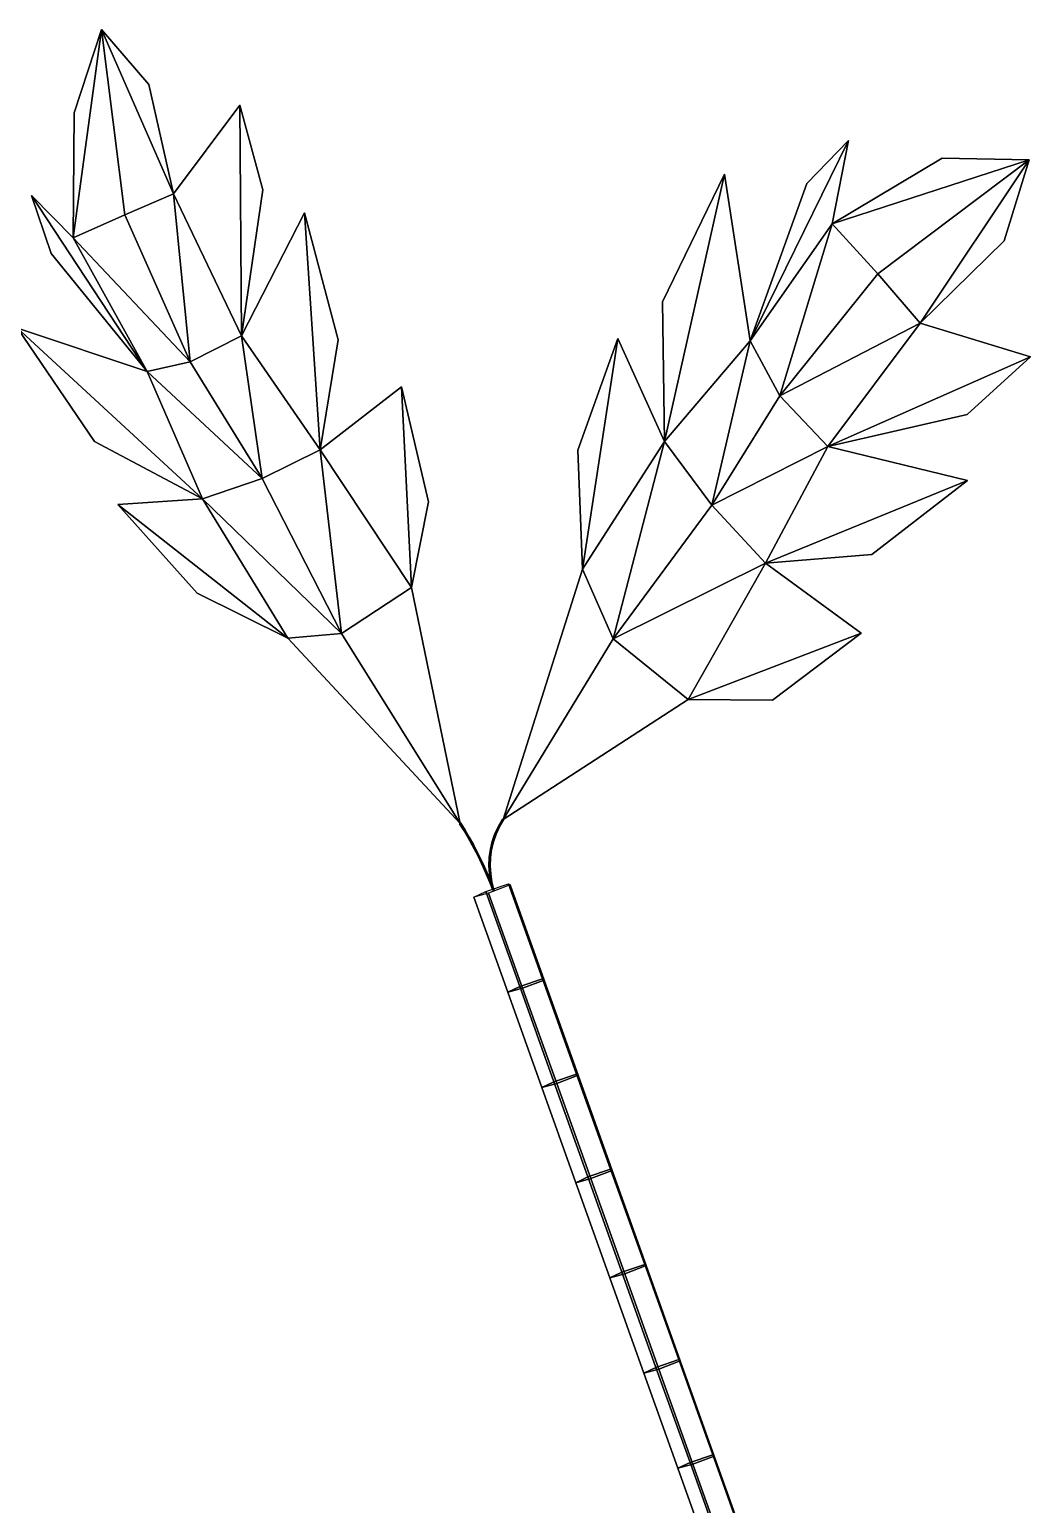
# Model space of a CAD drawing. Header units: metres. Extents: x -349 to 464, y -383 to 362.
# Drawn here: x -65.3 to -8.8, y 278.8 to 362.1 of the extents above; entities that cross this region are included whole.
import ezdxf

# ---------------------------------------------------------------- set-up
doc = ezdxf.new("R2010")
doc.units = ezdxf.units.M

msp = doc.modelspace()

# ---------------------------------------------------------------- linework, layer by layer
at = {"layer": 'Breeder_Leaf', "color": 3}
for points in [[(-62.8126, 350.3121, 313.2961), (-61.222, 362.0703, 311.64), (-59.9124, 351.6088, 309.8352)], [(-62.8126, 350.3121, 313.2961), (-59.9124, 351.6088, 309.8352), (-61.222, 362.0703, 311.64)], [(-62.8126, 350.3121, 313.2961), (-62.7574, 357.3638, 315.0816), (-61.222, 362.0703, 311.64)], [(-62.8126, 350.3121, 313.2961), (-61.222, 362.0703, 311.64), (-62.7574, 357.3638, 315.0816)], [(-59.9124, 351.6088, 309.8352), (-61.222, 362.0703, 311.64), (-57.1521, 352.7921, 306.2434)], [(-59.9124, 351.6088, 309.8352), (-57.1521, 352.7921, 306.2434), (-61.222, 362.0703, 311.64)], [(-61.222, 362.0703, 311.64), (-58.5449, 358.971, 308.4374), (-57.1521, 352.7921, 306.2434)], [(-61.222, 362.0703, 311.64), (-57.1521, 352.7921, 306.2434), (-58.5449, 358.971, 308.4374)], [(-57.1521, 352.7921, 306.2434), (-53.4231, 357.7967, 302.4732), (-53.3311, 344.781, 306.0713)], [(-57.1521, 352.7921, 306.2434), (-53.3311, 344.781, 306.0713), (-53.4231, 357.7967, 302.4732)], [(-53.4231, 357.7967, 302.4732), (-52.1261, 353.0209, 302.5732), (-53.3311, 344.781, 306.0713)], [(-53.4231, 357.7967, 302.4732), (-53.3311, 344.781, 306.0713), (-52.1261, 353.0209, 302.5732)], [(-24.6322, 344.494, 306.2981), (-19.07691, 355.8082, 307.6447), (-19.9913, 351.099, 303.0322)], [(-24.6322, 344.494, 306.2981), (-19.9913, 351.099, 303.0322), (-19.07691, 355.8082, 307.6447)], [(-24.6322, 344.494, 306.2981), (-21.4196, 353.3899, 308.46), (-19.07691, 355.8082, 307.6447)], [(-24.6322, 344.494, 306.2981), (-19.07691, 355.8082, 307.6447), (-21.4196, 353.3899, 308.46)], [(-19.9913, 351.099, 303.0322), (-13.7917, 354.8105, 303.8739), (-8.8868, 354.7217, 300.3685)], [(-19.9913, 351.099, 303.0322), (-8.8868, 354.7217, 300.3685), (-13.7917, 354.8105, 303.8739)], [(-19.9913, 351.099, 303.0322), (-8.8868, 354.7217, 300.3685), (-17.4279, 348.283, 300.281)], [(-19.9913, 351.099, 303.0322), (-17.4279, 348.283, 300.281), (-8.8868, 354.7217, 300.3685)], [(-17.4279, 348.283, 300.281), (-8.8868, 354.7217, 300.3685), (-15.02966, 345.4953, 297.3831)], [(-17.4279, 348.283, 300.281), (-15.02966, 345.4953, 297.3831), (-8.8868, 354.7217, 300.3685)], [(-8.8868, 354.7217, 300.3685), (-10.2934, 350.137, 298.3608), (-15.02966, 345.4953, 297.3831)], [(-8.8868, 354.7217, 300.3685), (-15.02966, 345.4953, 297.3831), (-10.2934, 350.137, 298.3608)], [(-29.4544, 338.8158, 308.9332), (-29.58, 346.6993, 311.2744), (-26.06804, 353.9082, 311.4221)], [(-29.4544, 338.8158, 308.9332), (-26.06804, 353.9082, 311.4221), (-29.58, 346.6993, 311.2744)], [(-29.4544, 338.8158, 308.9332), (-26.06804, 353.9082, 311.4221), (-24.6322, 344.494, 306.2981)], [(-29.4544, 338.8158, 308.9332), (-24.6322, 344.494, 306.2981), (-26.06804, 353.9082, 311.4221)], [(-58.6516, 342.7778, 314.6193), (-65.1723, 352.7097, 319.0382), (-62.8126, 350.3121, 313.2961)], [(-58.6516, 342.7778, 314.6193), (-62.8126, 350.3121, 313.2961), (-65.1723, 352.7097, 319.0382)], [(-58.6516, 342.7778, 314.6193), (-64.05257, 349.4337, 319.1647), (-65.1723, 352.7097, 319.0382)], [(-58.6516, 342.7778, 314.6193), (-65.1723, 352.7097, 319.0382), (-64.05257, 349.4337, 319.1647)], [(-56.2207, 343.3111, 310.0492), (-59.9124, 351.6088, 309.8352), (-57.1521, 352.7921, 306.2434)], [(-56.2207, 343.3111, 310.0492), (-57.1521, 352.7921, 306.2434), (-59.9124, 351.6088, 309.8352)], [(-56.2207, 343.3111, 310.0492), (-57.1521, 352.7921, 306.2434), (-53.3311, 344.781, 306.0713)], [(-56.2207, 343.3111, 310.0492), (-53.3311, 344.781, 306.0713), (-57.1521, 352.7921, 306.2434)], [(-62.8126, 350.3121, 313.2961), (-59.9124, 351.6088, 309.8352), (-56.2207, 343.3111, 310.0492)], [(-62.8126, 350.3121, 313.2961), (-56.2207, 343.3111, 310.0492), (-59.9124, 351.6088, 309.8352)], [(-53.3311, 344.781, 306.0713), (-49.7721, 351.7169, 298.5401), (-48.8874, 338.3539, 306.5128)], [(-53.3311, 344.781, 306.0713), (-48.8874, 338.3539, 306.5128), (-49.7721, 351.7169, 298.5401)], [(-49.7721, 351.7169, 298.5401), (-47.8602, 344.5548, 301.1847), (-48.8874, 338.3539, 306.5128)], [(-49.7721, 351.7169, 298.5401), (-48.8874, 338.3539, 306.5128), (-47.8602, 344.5548, 301.1847)], [(-24.6322, 344.494, 306.2981), (-19.9913, 351.099, 303.0322), (-22.9516, 341.4079, 302.4601)], [(-24.6322, 344.494, 306.2981), (-22.9516, 341.4079, 302.4601), (-19.9913, 351.099, 303.0322)], [(-19.9913, 351.099, 303.0322), (-17.4279, 348.283, 300.281), (-22.9516, 341.4079, 302.4601)], [(-19.9913, 351.099, 303.0322), (-22.9516, 341.4079, 302.4601), (-17.4279, 348.283, 300.281)], [(-58.6516, 342.7778, 314.6193), (-62.8126, 350.3121, 313.2961), (-56.2207, 343.3111, 310.0492)], [(-58.6516, 342.7778, 314.6193), (-56.2207, 343.3111, 310.0492), (-62.8126, 350.3121, 313.2961)], [(-22.9516, 341.4079, 302.4601), (-17.4279, 348.283, 300.281), (-15.02966, 345.4953, 297.3831)], [(-22.9516, 341.4079, 302.4601), (-15.02966, 345.4953, 297.3831), (-17.4279, 348.283, 300.281)], [(-22.9516, 341.4079, 302.4601), (-15.02966, 345.4953, 297.3831), (-20.2355, 338.535, 299.1883)], [(-22.9516, 341.4079, 302.4601), (-20.2355, 338.535, 299.1883), (-15.02966, 345.4953, 297.3831)], [(-15.02966, 345.4953, 297.3831), (-8.8103, 343.6063, 294.0789), (-20.2355, 338.535, 299.1883)], [(-15.02966, 345.4953, 297.3831), (-20.2355, 338.535, 299.1883), (-8.8103, 343.6063, 294.0789)], [(-55.516, 335.5914, 315.6004), (-65.9638, 345.219, 322.2033), (-58.6516, 342.7778, 314.6193)], [(-55.516, 335.5914, 315.6004), (-58.6516, 342.7778, 314.6193), (-65.9638, 345.219, 322.2033)], [(-55.516, 335.5914, 315.6004), (-61.6165, 338.826, 320.069), (-65.9638, 345.219, 322.2033)], [(-55.516, 335.5914, 315.6004), (-65.9638, 345.219, 322.2033), (-61.6165, 338.826, 320.069)], [(-52.1514, 336.7312, 311.0227), (-56.2207, 343.3111, 310.0492), (-53.3311, 344.781, 306.0713)], [(-52.1514, 336.7312, 311.0227), (-53.3311, 344.781, 306.0713), (-56.2207, 343.3111, 310.0492)], [(-52.1514, 336.7312, 311.0227), (-53.3311, 344.781, 306.0713), (-48.8874, 338.3539, 306.5128)], [(-52.1514, 336.7312, 311.0227), (-48.8874, 338.3539, 306.5128), (-53.3311, 344.781, 306.0713)], [(-34.08053, 331.6214, 312.7442), (-34.3537, 338.326, 315.3614), (-32.09848, 344.6292, 314.3819)], [(-34.08053, 331.6214, 312.7442), (-32.09848, 344.6292, 314.3819), (-34.3537, 338.326, 315.3614)], [(-34.08053, 331.6214, 312.7442), (-32.09848, 344.6292, 314.3819), (-29.4544, 338.8158, 308.9332)], [(-34.08053, 331.6214, 312.7442), (-29.4544, 338.8158, 308.9332), (-32.09848, 344.6292, 314.3819)], [(-29.4544, 338.8158, 308.9332), (-24.6322, 344.494, 306.2981), (-26.7945, 335.222, 305.2474)], [(-29.4544, 338.8158, 308.9332), (-26.7945, 335.222, 305.2474), (-24.6322, 344.494, 306.2981)], [(-24.6322, 344.494, 306.2981), (-22.9516, 341.4079, 302.4601), (-26.7945, 335.222, 305.2474)], [(-24.6322, 344.494, 306.2981), (-26.7945, 335.222, 305.2474), (-22.9516, 341.4079, 302.4601)], [(-58.6516, 342.7778, 314.6193), (-56.2207, 343.3111, 310.0492), (-52.1514, 336.7312, 311.0227)], [(-58.6516, 342.7778, 314.6193), (-52.1514, 336.7312, 311.0227), (-56.2207, 343.3111, 310.0492)], [(-8.8103, 343.6063, 294.0789), (-12.3851, 340.3392, 295.1019), (-20.2355, 338.535, 299.1883)], [(-8.8103, 343.6063, 294.0789), (-20.2355, 338.535, 299.1883), (-12.3851, 340.3392, 295.1019)], [(-55.516, 335.5914, 315.6004), (-58.6516, 342.7778, 314.6193), (-52.1514, 336.7312, 311.0227)], [(-55.516, 335.5914, 315.6004), (-52.1514, 336.7312, 311.0227), (-58.6516, 342.7778, 314.6193)], [(-48.8874, 338.3539, 306.5128), (-44.2927, 341.9146, 300.4193), (-43.7266, 330.5826, 307.3527)], [(-48.8874, 338.3539, 306.5128), (-43.7266, 330.5826, 307.3527), (-44.2927, 341.9146, 300.4193)], [(-44.2927, 341.9146, 300.4193), (-42.7673, 335.4175, 302.1438), (-43.7266, 330.5826, 307.3527)], [(-44.2927, 341.9146, 300.4193), (-43.7266, 330.5826, 307.3527), (-42.7673, 335.4175, 302.1438)], [(-26.7945, 335.222, 305.2474), (-22.9516, 341.4079, 302.4601), (-20.2355, 338.535, 299.1883)], [(-26.7945, 335.222, 305.2474), (-20.2355, 338.535, 299.1883), (-22.9516, 341.4079, 302.4601)], [(-34.08053, 331.6214, 312.7442), (-29.4544, 338.8158, 308.9332), (-32.3497, 327.683, 308.3471)], [(-34.08053, 331.6214, 312.7442), (-32.3497, 327.683, 308.3471), (-29.4544, 338.8158, 308.9332)], [(-29.4544, 338.8158, 308.9332), (-26.7945, 335.222, 305.2474), (-32.3497, 327.683, 308.3471)], [(-29.4544, 338.8158, 308.9332), (-32.3497, 327.683, 308.3471), (-26.7945, 335.222, 305.2474)], [(-47.6838, 327.9838, 311.9333), (-52.1514, 336.7312, 311.0227), (-48.8874, 338.3539, 306.5128)], [(-47.6838, 327.9838, 311.9333), (-48.8874, 338.3539, 306.5128), (-52.1514, 336.7312, 311.0227)], [(-47.6838, 327.9838, 311.9333), (-48.8874, 338.3539, 306.5128), (-43.7266, 330.5826, 307.3527)], [(-47.6838, 327.9838, 311.9333), (-43.7266, 330.5826, 307.3527), (-48.8874, 338.3539, 306.5128)], [(-26.7945, 335.222, 305.2474), (-20.2355, 338.535, 299.1883), (-23.7594, 331.9549, 301.5407)], [(-26.7945, 335.222, 305.2474), (-23.7594, 331.9549, 301.5407), (-20.2355, 338.535, 299.1883)], [(-20.2355, 338.535, 299.1883), (-12.3606, 336.6209, 291.9903), (-23.7594, 331.9549, 301.5407)], [(-20.2355, 338.535, 299.1883), (-23.7594, 331.9549, 301.5407), (-12.3606, 336.6209, 291.9903)], [(-55.516, 335.5914, 315.6004), (-52.1514, 336.7312, 311.0227), (-47.6838, 327.9838, 311.9333)], [(-55.516, 335.5914, 315.6004), (-47.6838, 327.9838, 311.9333), (-52.1514, 336.7312, 311.0227)], [(-12.3606, 336.6209, 291.9903), (-17.7646, 332.4519, 295.9095), (-23.7594, 331.9549, 301.5407)], [(-12.3606, 336.6209, 291.9903), (-23.7594, 331.9549, 301.5407), (-17.7646, 332.4519, 295.9095)], [(-50.7145, 327.7296, 317.2804), (-60.2951, 335.2686, 322.4947), (-55.516, 335.5914, 315.6004)], [(-50.7145, 327.7296, 317.2804), (-55.516, 335.5914, 315.6004), (-60.2951, 335.2686, 322.4947)], [(-50.7145, 327.7296, 317.2804), (-55.516, 335.5914, 315.6004), (-47.6838, 327.9838, 311.9333)], [(-50.7145, 327.7296, 317.2804), (-47.6838, 327.9838, 311.9333), (-55.516, 335.5914, 315.6004)], [(-50.7145, 327.7296, 317.2804), (-55.8243, 330.2557, 321.6832), (-60.2951, 335.2686, 322.4947)], [(-50.7145, 327.7296, 317.2804), (-60.2951, 335.2686, 322.4947), (-55.8243, 330.2557, 321.6832)], [(-32.3497, 327.683, 308.3471), (-26.7945, 335.222, 305.2474), (-23.7594, 331.9549, 301.5407)], [(-32.3497, 327.683, 308.3471), (-23.7594, 331.9549, 301.5407), (-26.7945, 335.222, 305.2474)], [(-34.08053, 331.6214, 312.7442), (-32.3497, 327.683, 308.3471), (-38.5631, 317.4878, 312.687)], [(-34.08053, 331.6214, 312.7442), (-38.5631, 317.4878, 312.687), (-32.3497, 327.683, 308.3471)], [(-32.3497, 327.683, 308.3471), (-23.7594, 331.9549, 301.5407), (-28.1252, 324.2632, 304.6249)], [(-32.3497, 327.683, 308.3471), (-28.1252, 324.2632, 304.6249), (-23.7594, 331.9549, 301.5407)], [(-23.7594, 331.9549, 301.5407), (-18.3689, 328.0167, 296.4072), (-28.1252, 324.2632, 304.6249)], [(-23.7594, 331.9549, 301.5407), (-28.1252, 324.2632, 304.6249), (-18.3689, 328.0167, 296.4072)], [(-40.9837, 317.2767, 313.2927), (-47.6838, 327.9838, 311.9333), (-43.7266, 330.5826, 307.3527)], [(-40.9837, 317.2767, 313.2927), (-43.7266, 330.5826, 307.3527), (-47.6838, 327.9838, 311.9333)], [(-50.7145, 327.7296, 317.2804), (-47.6838, 327.9838, 311.9333), (-40.9837, 317.2767, 313.2927)], [(-50.7145, 327.7296, 317.2804), (-40.9837, 317.2767, 313.2927), (-47.6838, 327.9838, 311.9333)], [(-18.3689, 328.0167, 296.4072), (-23.3637, 324.2205, 299.2625), (-28.1252, 324.2632, 304.6249)], [(-18.3689, 328.0167, 296.4072), (-28.1252, 324.2632, 304.6249), (-23.3637, 324.2205, 299.2625)], [(-38.5631, 317.4878, 312.687), (-32.3497, 327.683, 308.3471), (-28.1252, 324.2632, 304.6249)], [(-38.5631, 317.4878, 312.687), (-28.1252, 324.2632, 304.6249), (-32.3497, 327.683, 308.3471)]]:
    msp.add_3dface(points, dxfattribs=at)
at = {"layer": 'Breeder_Petiole', "color": 3}
for points in [[(-40.7453, 316.8736, 313.2584), (-40.9924, 317.2711, 313.256), (-41.01604, 317.2566, 313.291), (-40.7694, 316.8599, 313.2934)], [(-40.7694, 316.8599, 313.2934), (-41.01604, 317.2566, 313.291), (-40.9953, 317.2697, 313.3283), (-40.7485, 316.8727, 313.3306)], [(-40.7485, 316.8727, 313.3306), (-40.9953, 317.2697, 313.3283), (-40.9582, 317.2927, 313.316), (-40.7108, 316.8947, 313.3183)], [(-40.7093, 316.895, 313.2737), (-40.9569, 317.2933, 313.2714), (-40.9924, 317.2711, 313.256), (-40.7453, 316.8736, 313.2584)], [(-40.7108, 316.8947, 313.3183), (-40.9582, 317.2927, 313.316), (-40.9569, 317.2933, 313.2714), (-40.7093, 316.895, 313.2737)], [(-39.02161, 316.6953, 312.9045), (-38.8287, 317.1115, 312.7952), (-38.8071, 317.1118, 312.8342), (-38.9993, 316.6968, 312.9435)], [(-38.9941, 316.6784, 312.8732), (-38.8027, 317.0916, 312.7649), (-38.8287, 317.1115, 312.7952), (-39.02161, 316.6953, 312.9045)], [(-38.9993, 316.6968, 312.9435), (-38.8071, 317.1118, 312.8342), (-38.767, 317.0916, 312.8278), (-38.9573, 316.6804, 312.9361)], [(-38.8027, 317.0916, 312.7649), (-38.5718, 317.4822, 312.6504), (-38.5962, 317.5052, 312.6798), (-38.8287, 317.1115, 312.7952)], [(-38.8287, 317.1115, 312.7952), (-38.5962, 317.5052, 312.6798), (-38.5752, 317.5044, 312.7191), (-38.8071, 317.1118, 312.8342)], [(-38.8071, 317.1118, 312.8342), (-38.5752, 317.5044, 312.7191), (-38.5371, 317.4803, 312.7138), (-38.767, 317.0916, 312.8278)], [(-38.7648, 317.0793, 312.785), (-38.5355, 317.4669, 312.6713), (-38.5718, 317.4822, 312.6504), (-38.8027, 317.0916, 312.7649)], [(-38.767, 317.0916, 312.8278), (-38.5371, 317.4803, 312.7138), (-38.5355, 317.4669, 312.6713), (-38.7648, 317.0793, 312.785)], [(-40.5077, 316.4704, 313.2636), (-40.7453, 316.8736, 313.2584), (-40.7694, 316.8599, 313.2934), (-40.5324, 316.4573, 313.2988)], [(-40.5324, 316.4573, 313.2988), (-40.7694, 316.8599, 313.2934), (-40.7485, 316.8727, 313.3306), (-40.5112, 316.4699, 313.3364)], [(-40.5112, 316.4699, 313.3364), (-40.7485, 316.8727, 313.3306), (-40.7108, 316.8947, 313.3183), (-40.4727, 316.4912, 313.324)], [(-40.471, 316.4912, 313.2791), (-40.7093, 316.895, 313.2737), (-40.7453, 316.8736, 313.2584), (-40.5077, 316.4704, 313.2636)], [(-40.4727, 316.4912, 313.324), (-40.7108, 316.8947, 313.3183), (-40.7093, 316.895, 313.2737), (-40.471, 316.4912, 313.2791)], [(-40.2798, 316.0616, 313.2719), (-40.5077, 316.4704, 313.2636), (-40.5324, 316.4573, 313.2988), (-40.3051, 316.0493, 313.3073)], [(-40.3051, 316.0493, 313.3073), (-40.5324, 316.4573, 313.2988), (-40.5112, 316.4699, 313.3364), (-40.2836, 316.0617, 313.3452)], [(-40.2836, 316.0617, 313.3452), (-40.5112, 316.4699, 313.3364), (-40.4727, 316.4912, 313.324), (-40.2442, 316.0822, 313.3328)], [(-40.2423, 316.0818, 313.2875), (-40.471, 316.4912, 313.2791), (-40.5077, 316.4704, 313.2636), (-40.2798, 316.0616, 313.2719)], [(-40.2442, 316.0822, 313.3328), (-40.4727, 316.4912, 313.324), (-40.471, 316.4912, 313.2791), (-40.2423, 316.0818, 313.2875)], [(-39.1727, 316.2604, 313.0068), (-39.02161, 316.6953, 312.9045), (-38.9993, 316.6968, 312.9435), (-39.1499, 316.2631, 313.0459)], [(-39.144, 316.2467, 312.9745), (-38.9941, 316.6784, 312.8732), (-39.02161, 316.6953, 312.9045), (-39.1727, 316.2604, 313.0068)], [(-39.1499, 316.2631, 313.0459), (-38.9993, 316.6968, 312.9435), (-38.9573, 316.6804, 312.9361), (-39.1063, 316.2509, 313.0374)], [(-39.1032, 316.2409, 312.9933), (-38.9546, 316.6693, 312.8926), (-38.9941, 316.6784, 312.8732), (-39.144, 316.2467, 312.9745)], [(-39.1063, 316.2509, 313.0374), (-38.9573, 316.6804, 312.9361), (-38.9546, 316.6693, 312.8926), (-39.1032, 316.2409, 312.9933)], [(-38.9546, 316.6693, 312.8926), (-38.7648, 317.0793, 312.785), (-38.8027, 317.0916, 312.7649), (-38.9941, 316.6784, 312.8732)], [(-38.9573, 316.6804, 312.9361), (-38.767, 317.0916, 312.8278), (-38.7648, 317.0793, 312.785), (-38.9546, 316.6693, 312.8926)], [(-40.08758, 315.6361, 313.319), (-40.3051, 316.0493, 313.3073), (-40.2836, 316.0617, 313.3452), (-40.06571, 315.6483, 313.3572)], [(-40.06163, 315.6477, 313.2833), (-40.2798, 316.0616, 313.2719), (-40.3051, 316.0493, 313.3073), (-40.08758, 315.6361, 313.319)], [(-40.06571, 315.6483, 313.3572), (-40.2836, 316.0617, 313.3452), (-40.2442, 316.0822, 313.3328), (-40.0255, 315.6679, 313.3446)], [(-40.02348, 315.6673, 313.299), (-40.2423, 316.0818, 313.2875), (-40.2798, 316.0616, 313.2719), (-40.06163, 315.6477, 313.2833)], [(-40.0255, 315.6679, 313.3446), (-40.2442, 316.0822, 313.3328), (-40.2423, 316.0818, 313.2875), (-40.02348, 315.6673, 313.299)], [(-39.8798, 315.2179, 313.3337), (-40.08758, 315.6361, 313.319), (-40.06571, 315.6483, 313.3572), (-39.8576, 315.2299, 313.3722)], [(-39.8533, 315.2288, 313.2978), (-40.06163, 315.6477, 313.2833), (-40.08758, 315.6361, 313.319), (-39.8798, 315.2179, 313.3337)], [(-39.8576, 315.2299, 313.3722), (-40.06571, 315.6483, 313.3572), (-40.0255, 315.6679, 313.3446), (-39.8166, 315.2486, 313.3596)], [(-39.8144, 315.2477, 313.3137), (-40.02348, 315.6673, 313.299), (-40.06163, 315.6477, 313.2833), (-39.8533, 315.2288, 313.2978)], [(-39.8166, 315.2486, 313.3596), (-40.0255, 315.6679, 313.3446), (-40.02348, 315.6673, 313.299), (-39.8144, 315.2477, 313.3137)], [(-39.3442, 315.3515, 313.1864), (-39.2806, 315.811, 313.1011), (-39.2574, 315.8151, 313.1402), (-39.3207, 315.3569, 313.2256)], [(-39.3141, 315.3447, 313.1523), (-39.251, 315.8008, 313.0679), (-39.2806, 315.811, 313.1011), (-39.3442, 315.3515, 313.1864)], [(-39.3207, 315.3569, 313.2256), (-39.2574, 315.8151, 313.1402), (-39.2126, 315.8071, 313.1308), (-39.2751, 315.3534, 313.2154)], [(-39.2716, 315.3459, 313.1701), (-39.2092, 315.7984, 313.0861), (-39.251, 315.8008, 313.0679), (-39.3141, 315.3447, 313.1523)], [(-39.2806, 315.811, 313.1011), (-39.1727, 316.2604, 313.0068), (-39.1499, 316.2631, 313.0459), (-39.2574, 315.8151, 313.1402)], [(-39.251, 315.8008, 313.0679), (-39.144, 316.2467, 312.9745), (-39.1727, 316.2604, 313.0068), (-39.2806, 315.811, 313.1011)], [(-39.2751, 315.3534, 313.2154), (-39.2126, 315.8071, 313.1308), (-39.2092, 315.7984, 313.0861), (-39.2716, 315.3459, 313.1701)], [(-39.2574, 315.8151, 313.1402), (-39.1499, 316.2631, 313.0459), (-39.1063, 316.2509, 313.0374), (-39.2126, 315.8071, 313.1308)], [(-39.2092, 315.7984, 313.0861), (-39.1032, 316.2409, 312.9933), (-39.144, 316.2467, 312.9745), (-39.251, 315.8008, 313.0679)], [(-39.2126, 315.8071, 313.1308), (-39.1063, 316.2509, 313.0374), (-39.1032, 316.2409, 312.9933), (-39.2092, 315.7984, 313.0861)], [(-39.6821, 314.7951, 313.3516), (-39.8798, 315.2179, 313.3337), (-39.8576, 315.2299, 313.3722), (-39.6596, 314.8069, 313.3904)], [(-39.655, 314.8052, 313.3154), (-39.8533, 315.2288, 313.2978), (-39.8798, 315.2179, 313.3337), (-39.6821, 314.7951, 313.3516)], [(-39.6596, 314.8069, 313.3904), (-39.8576, 315.2299, 313.3722), (-39.8166, 315.2486, 313.3596), (-39.6178, 314.8246, 313.3777)], [(-39.6154, 314.8234, 313.3315), (-39.8144, 315.2477, 313.3137), (-39.8533, 315.2288, 313.2978), (-39.655, 314.8052, 313.3154)], [(-39.6178, 314.8246, 313.3777), (-39.8166, 315.2486, 313.3596), (-39.8144, 315.2477, 313.3137), (-39.6154, 314.8234, 313.3315)], [(-39.4945, 314.3678, 313.3725), (-39.6821, 314.7951, 313.3516), (-39.6596, 314.8069, 313.3904), (-39.4717, 314.3794, 313.4116)], [(-39.4668, 314.3772, 313.336), (-39.655, 314.8052, 313.3154), (-39.6821, 314.7951, 313.3516), (-39.4945, 314.3678, 313.3725)], [(-39.4717, 314.3794, 313.4116), (-39.6596, 314.8069, 313.3904), (-39.6178, 314.8246, 313.3777), (-39.4291, 314.3962, 313.3989)], [(-39.4266, 314.3946, 313.3523), (-39.6154, 314.8234, 313.3315), (-39.655, 314.8052, 313.3154), (-39.4668, 314.3772, 313.336)], [(-39.4291, 314.3962, 313.3989), (-39.6178, 314.8246, 313.3777), (-39.6154, 314.8234, 313.3315), (-39.4266, 314.3946, 313.3523)], [(-39.3629, 314.8862, 313.262), (-39.3442, 315.3515, 313.1864), (-39.3207, 315.3569, 313.2256), (-39.3392, 314.8931, 313.3013)], [(-39.3326, 314.8831, 313.2271), (-39.3141, 315.3447, 313.1523), (-39.3442, 315.3515, 313.1864), (-39.3629, 314.8862, 313.262)], [(-39.3366, 314.4197, 313.3271), (-39.3629, 314.8862, 313.262), (-39.3392, 314.8931, 313.3013), (-39.3129, 314.428, 313.3665)], [(-39.3064, 314.4202, 313.2915), (-39.3326, 314.8831, 313.2271), (-39.3629, 314.8862, 313.262), (-39.3366, 314.4197, 313.3271)], [(-39.3392, 314.8931, 313.3013), (-39.3207, 315.3569, 313.2256), (-39.2751, 315.3534, 313.2154), (-39.2934, 314.8941, 313.2903)], [(-39.3129, 314.428, 313.3665), (-39.3392, 314.8931, 313.3013), (-39.2934, 314.8941, 313.2903), (-39.2671, 314.4337, 313.3549)], [(-39.2899, 314.8879, 313.2445), (-39.2716, 315.3459, 313.1701), (-39.3141, 315.3447, 313.1523), (-39.3326, 314.8831, 313.2271)], [(-39.2637, 314.4288, 313.3085), (-39.2899, 314.8879, 313.2445), (-39.3326, 314.8831, 313.2271), (-39.3064, 314.4202, 313.2915)], [(-39.2934, 314.8941, 313.2903), (-39.2751, 315.3534, 313.2154), (-39.2716, 315.3459, 313.1701), (-39.2899, 314.8879, 313.2445)], [(-39.2671, 314.4337, 313.3549), (-39.2934, 314.8941, 313.2903), (-39.2899, 314.8879, 313.2445), (-39.2637, 314.4288, 313.3085)], [(-37.6177, 308.0663, 314.8888), (-39.5375, 313.4377, 314.5208), (-38.2554, 313.8705, 314.1508), (-36.3356, 308.4992, 314.5188)], [(-39.3171, 313.9363, 313.3965), (-39.4945, 314.3678, 313.3725), (-39.4717, 314.3794, 313.4116), (-39.294, 313.9477, 313.4359)], [(-39.2889, 313.9449, 313.3598), (-39.4668, 314.3772, 313.336), (-39.4945, 314.3678, 313.3725), (-39.3171, 313.9363, 313.3965)], [(-39.294, 313.9477, 313.4359), (-39.4717, 314.3794, 313.4116), (-39.4291, 314.3962, 313.3989), (-39.2507, 313.9635, 313.4232)], [(-39.248, 313.9616, 313.3762), (-39.4266, 314.3946, 313.3523), (-39.4668, 314.3772, 313.336), (-39.2889, 313.9449, 313.3598)], [(-39.2507, 313.9635, 313.4232), (-39.4291, 314.3962, 313.3989), (-39.4266, 314.3946, 313.3523), (-39.248, 313.9616, 313.3762)], [(-36.2546, 308.4339, 313.1431), (-38.1744, 313.8052, 312.7752), (-39.3805, 313.3411, 312.2923), (-37.4607, 307.9698, 312.6602)], [(-39.2654, 313.9565, 313.3811), (-39.3366, 314.4197, 313.3271), (-39.3129, 314.428, 313.3665), (-39.2418, 313.9662, 313.4207)], [(-39.2357, 313.9606, 313.3448), (-39.3064, 314.4202, 313.2915), (-39.3366, 314.4197, 313.3271), (-39.2654, 313.9565, 313.3811)], [(-39.1498, 313.5001, 313.4236), (-39.3171, 313.9363, 313.3965), (-39.294, 313.9477, 313.4359), (-39.1265, 313.5115, 313.4633)], [(-39.1213, 313.5087, 313.3866), (-39.2889, 313.9449, 313.3598), (-39.3171, 313.9363, 313.3965), (-39.1498, 313.5001, 313.4236)], [(-39.2418, 313.9662, 313.4207), (-39.3129, 314.428, 313.3665), (-39.2671, 314.4337, 313.3549), (-39.1966, 313.9765, 313.4084)], [(-39.1935, 313.9729, 313.3616), (-39.2637, 314.4288, 313.3085), (-39.3064, 314.4202, 313.2915), (-39.2357, 313.9606, 313.3448)], [(-39.1265, 313.5115, 313.4633), (-39.294, 313.9477, 313.4359), (-39.2507, 313.9635, 313.4232), (-39.08284, 313.5275, 313.4505)], [(-39.08018, 313.5255, 313.4031), (-39.248, 313.9616, 313.3762), (-39.2889, 313.9449, 313.3598), (-39.1213, 313.5087, 313.3866)], [(-39.1966, 313.9765, 313.4084), (-39.2671, 314.4337, 313.3549), (-39.2637, 314.4288, 313.3085), (-39.1935, 313.9729, 313.3616)], [(-39.1512, 313.5045, 313.4232), (-39.2654, 313.9565, 313.3811), (-39.2418, 313.9662, 313.4207), (-39.1274, 313.5143, 313.463)], [(-39.1213, 313.5087, 313.3866), (-39.2357, 313.9606, 313.3448), (-39.2654, 313.9565, 313.3811), (-39.1512, 313.5045, 313.4232)], [(-39.08284, 313.5275, 313.4505), (-39.2507, 313.9635, 313.4232), (-39.248, 313.9616, 313.3762), (-39.08018, 313.5255, 313.4031)], [(-39.1274, 313.5143, 313.463), (-39.2418, 313.9662, 313.4207), (-39.1966, 313.9765, 313.4084), (-39.08194, 313.5247, 313.4507)], [(-39.07875, 313.5211, 313.4035), (-39.1935, 313.9729, 313.3616), (-39.2357, 313.9606, 313.3448), (-39.1213, 313.5087, 313.3866)], [(-39.08194, 313.5247, 313.4507), (-39.1966, 313.9765, 313.4084), (-39.1935, 313.9729, 313.3616), (-39.07875, 313.5211, 313.4035)], [(-36.3356, 308.4992, 314.5188), (-38.2554, 313.8705, 314.1508), (-38.1744, 313.8052, 312.7752), (-36.2546, 308.4339, 313.1431)], [(-38.2983, 307.7439, 313.7329), (-40.2181, 313.1152, 313.365), (-39.5375, 313.4377, 314.5208), (-37.6177, 308.0663, 314.8888)], [(-37.4607, 307.9698, 312.6602), (-39.3805, 313.3411, 312.2923), (-40.2181, 313.1152, 313.365), (-38.2983, 307.7439, 313.7329)], [(-36.3785, 302.3726, 314.1008), (-38.2983, 307.7439, 313.7329), (-37.6177, 308.0663, 314.8888), (-35.6979, 302.695, 315.2567)], [(-35.5409, 302.5985, 313.0281), (-37.4607, 307.9698, 312.6602), (-38.2983, 307.7439, 313.7329), (-36.3785, 302.3726, 314.1008)], [(-35.6979, 302.695, 315.2567), (-37.6177, 308.0663, 314.8888), (-36.3356, 308.4992, 314.5188), (-34.4158, 303.1279, 314.8867)], [(-34.3349, 303.0626, 313.511), (-36.2546, 308.4339, 313.1431), (-37.4607, 307.9698, 312.6602), (-35.5409, 302.5985, 313.0281)], [(-34.4158, 303.1279, 314.8867), (-36.3356, 308.4992, 314.5188), (-36.2546, 308.4339, 313.1431), (-34.3349, 303.0626, 313.511)], [(-33.7781, 297.3237, 315.6246), (-35.6979, 302.695, 315.2567), (-34.4158, 303.1279, 314.8867), (-32.496, 297.7566, 315.2546)], [(-32.4151, 297.6913, 313.8789), (-34.3349, 303.0626, 313.511), (-35.5409, 302.5985, 313.0281), (-33.6211, 297.2272, 313.396)], [(-32.496, 297.7566, 315.2546), (-34.4158, 303.1279, 314.8867), (-34.3349, 303.0626, 313.511), (-32.4151, 297.6913, 313.8789)], [(-34.4587, 297.0013, 314.4687), (-36.3785, 302.3726, 314.1008), (-35.6979, 302.695, 315.2567), (-33.7781, 297.3237, 315.6246)], [(-33.6211, 297.2272, 313.396), (-35.5409, 302.5985, 313.0281), (-36.3785, 302.3726, 314.1008), (-34.4587, 297.0013, 314.4687)], [(-32.5389, 291.63, 314.8366), (-34.4587, 297.0013, 314.4687), (-33.7781, 297.3237, 315.6246), (-31.8583, 291.9524, 315.9925)], [(-31.7014, 291.8559, 313.7639), (-33.6211, 297.2272, 313.396), (-34.4587, 297.0013, 314.4687), (-32.5389, 291.63, 314.8366)], [(-31.8583, 291.9524, 315.9925), (-33.7781, 297.3237, 315.6246), (-32.496, 297.7566, 315.2546), (-30.5762, 292.3853, 315.6225)], [(-30.4953, 292.32, 314.2469), (-32.4151, 297.6913, 313.8789), (-33.6211, 297.2272, 313.396), (-31.7014, 291.8559, 313.7639)], [(-30.5762, 292.3853, 315.6225), (-32.496, 297.7566, 315.2546), (-32.4151, 297.6913, 313.8789), (-30.4953, 292.32, 314.2469)], [(-29.9386, 286.5811, 316.3604), (-31.8583, 291.9524, 315.9925), (-30.5762, 292.3853, 315.6225), (-28.6564, 287.014, 315.9904)], [(-28.5755, 286.9487, 314.6148), (-30.4953, 292.32, 314.2469), (-31.7014, 291.8559, 313.7639), (-29.7816, 286.4846, 314.1319)], [(-28.6564, 287.014, 315.9904), (-30.5762, 292.3853, 315.6225), (-30.4953, 292.32, 314.2469), (-28.5755, 286.9487, 314.6148)], [(-30.6192, 286.2587, 315.2046), (-32.5389, 291.63, 314.8366), (-31.8583, 291.9524, 315.9925), (-29.9386, 286.5811, 316.3604)], [(-29.7816, 286.4846, 314.1319), (-31.7014, 291.8559, 313.7639), (-32.5389, 291.63, 314.8366), (-30.6192, 286.2587, 315.2046)], [(-28.6994, 280.8874, 315.5725), (-30.6192, 286.2587, 315.2046), (-29.9386, 286.5811, 316.3604), (-28.01881, 281.2098, 316.7284)], [(-27.8618, 281.1133, 314.4998), (-29.7816, 286.4846, 314.1319), (-30.6192, 286.2587, 315.2046), (-28.6994, 280.8874, 315.5725)], [(-28.01881, 281.2098, 316.7284), (-29.9386, 286.5811, 316.3604), (-28.6564, 287.014, 315.9904), (-26.7367, 281.6427, 316.3584)], [(-26.6557, 281.5774, 314.9827), (-28.5755, 286.9487, 314.6148), (-29.7816, 286.4846, 314.1319), (-27.8618, 281.1133, 314.4998)], [(-26.7367, 281.6427, 316.3584), (-28.6564, 287.014, 315.9904), (-28.5755, 286.9487, 314.6148), (-26.6557, 281.5774, 314.9827)], [(-26.09903, 275.8385, 317.0963), (-28.01881, 281.2098, 316.7284), (-26.7367, 281.6427, 316.3584), (-24.8169, 276.2714, 316.7263)], [(-24.7359, 276.2061, 315.3506), (-26.6557, 281.5774, 314.9827), (-27.8618, 281.1133, 314.4998), (-25.942, 275.7419, 314.8677)], [(-24.8169, 276.2714, 316.7263), (-26.7367, 281.6427, 316.3584), (-26.6557, 281.5774, 314.9827), (-24.7359, 276.2061, 315.3506)], [(-26.7796, 275.5161, 315.9404), (-28.6994, 280.8874, 315.5725), (-28.01881, 281.2098, 316.7284), (-26.09903, 275.8385, 317.0963)], [(-25.942, 275.7419, 314.8677), (-27.8618, 281.1133, 314.4998), (-28.6994, 280.8874, 315.5725), (-26.7796, 275.5161, 315.9404)]]:
    msp.add_3dface(points, dxfattribs=at)

doc.saveas('drawing.dxf')
